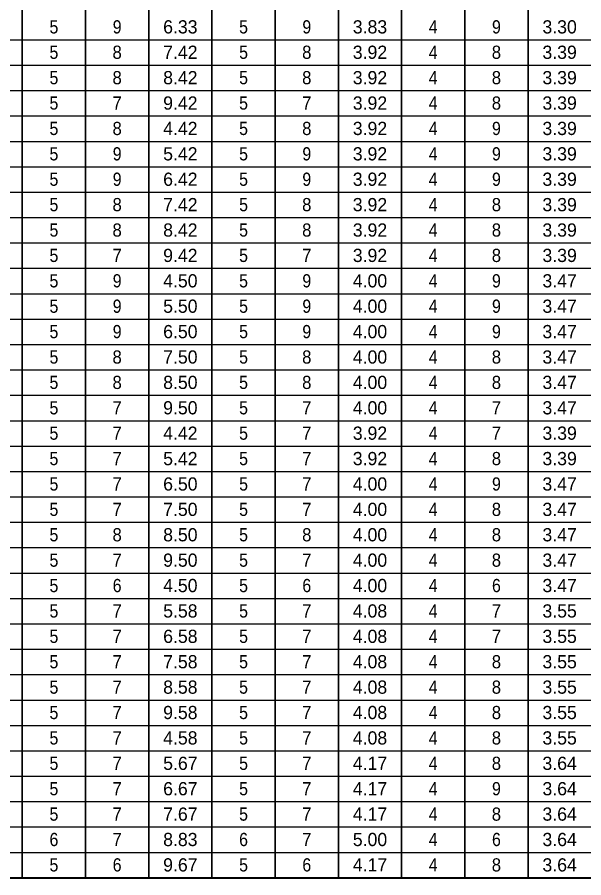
# Model space of a CAD drawing. Extents: x -55 to 315, y -59 to 225.
# Drawn here: x 60.4 to 116.2, y -0.6 to 84.2 of the extents above; entities that cross this region are included whole.
import ezdxf
from ezdxf.enums import TextEntityAlignment as Align

# ---------------------------------------------------------------- set-up
doc = ezdxf.new("R2010")
doc.units = 0
doc.header["$LTSCALE"] = 0.52
doc.layers.add('1', color=7, linetype='Continuous', lineweight=35)
doc.layers.add('60', color=7, linetype='Continuous', lineweight=25)
doc.layers.add('2', color=7, linetype='Continuous')

msp = doc.modelspace()

# ---------------------------------------------------------------- linework, layer by layer
at = {"layer": '1'}
for p, q in [((60.9411, -0.5515), (60.9411, 134.4485)), ((67.1611, -0.5515), (67.1611, 134.4485)), ((73.3811, -0.5515), (73.3811, 134.4485)), ((79.6011, -0.5515), (79.6011, 134.4485)), ((85.8211, -0.5515), (85.8211, 134.4485)), ((92.0411, -0.5515), (92.0411, 134.4485)), ((98.2611, -0.5515), (98.2611, 134.4485)), ((104.4811, -0.5515), (104.4811, 134.4485)), ((110.7011, -0.5515), (110.7011, 134.4485))]:
    msp.add_line(p, q, dxfattribs=at)
at = {"layer": '60'}
for p, q in [((15.4786, 81.9485), (254.8811, 81.9485)), ((15.4786, 79.4485), (254.8811, 79.4485)), ((15.4786, 76.9485), (254.8811, 76.9485)), ((-3.1814, 74.4485), (254.8811, 74.4485)), ((15.4786, 71.9485), (254.8811, 71.9485)), ((15.4786, 69.4485), (254.8811, 69.4485)), ((15.4786, 66.9485), (254.8811, 66.9485)), ((15.4786, 64.4485), (254.8811, 64.4485)), ((15.4786, 61.9485), (254.8811, 61.9485)), ((-3.1814, 59.4485), (254.8811, 59.4485)), ((15.4786, 56.9485), (254.8811, 56.9485)), ((15.4786, 54.4485), (254.8811, 54.4485)), ((15.4786, 51.9485), (254.8811, 51.9485)), ((15.4786, 49.4485), (254.8811, 49.4485)), ((15.4786, 46.9485), (254.8811, 46.9485)), ((-3.1814, 44.4485), (254.8811, 44.4485)), ((15.4786, 41.9485), (254.8811, 41.9485)), ((15.4786, 39.4485), (254.8811, 39.4485)), ((15.4786, 36.9485), (254.8811, 36.9485)), ((15.4786, 36.9485), (254.8811, 36.9485)), ((15.4786, 34.4485), (254.8811, 34.4485)), ((15.4786, 31.9485), (254.8811, 31.9485)), ((-3.1814, 29.4485), (254.8811, 29.4485)), ((15.4786, 26.9485), (254.8811, 26.9485)), ((15.4786, 24.4485), (254.8811, 24.4485)), ((15.4786, 21.9485), (254.8811, 21.9485)), ((15.4786, 19.4485), (254.8811, 19.4485)), ((15.4786, 16.9485), (254.8811, 16.9485)), ((-3.1814, 14.4485), (254.8811, 14.4485)), ((15.4786, 11.9485), (254.8811, 11.9485)), ((15.4786, 9.4485), (254.8811, 9.4485)), ((15.4786, 6.9485), (254.8811, 6.9485)), ((15.4786, 4.4485), (254.8811, 4.4485)), ((15.4786, 1.9485), (254.8811, 1.9485))]:
    msp.add_line(p, q, dxfattribs=at)
at = {"layer": '60', "lineweight": 40}
msp.add_line((-3.1814, -0.5515), (254.8811, -0.5515), dxfattribs=at)

# ---------------------------------------------------------------- texts
at = {"layer": '2'}
for s, width, p in [('9', 0.9, (70.2715, 82.5693)), ('9', 0.9, (88.9315, 82.5693)), ('9', 0.9, (107.5915, 82.5693)), ('5', 0.9, (64.0507, 82.5693)), ('5', 0.9, (82.7107, 82.5693)), ('4', 0.9, (101.3707, 82.5693)), ('5', 0.9, (64.0507, 80.0693)), ('8', 0.95, (70.2711, 80.0693)), ('5', 0.9, (82.7107, 80.0693)), ('8', 0.95, (88.9311, 80.0693)), ('4', 0.9, (101.3707, 80.0693)), ('8', 0.95, (107.5911, 80.0693)), ('5', 0.9, (64.0507, 77.5693)), ('8', 0.95, (70.2711, 77.5693)), ('5', 0.9, (82.7107, 77.5693)), ('8', 0.95, (88.9311, 77.5693)), ('4', 0.9, (101.3707, 77.5693)), ('8', 0.95, (107.5911, 77.5693)), ('5', 0.9, (64.0507, 75.0693)), ('7', 0.95, (70.2715, 75.0693)), ('5', 0.9, (82.7107, 75.0693)), ('7', 0.95, (88.9315, 75.0693)), ('4', 0.9, (101.3707, 75.0693)), ('8', 0.95, (107.5911, 75.0693)), ('5', 0.9, (64.0507, 72.5693)), ('8', 0.95, (70.2711, 72.5693)), ('5', 0.9, (82.7107, 72.5693)), ('8', 0.95, (88.9311, 72.5693)), ('4', 0.9, (101.3707, 72.5693)), ('9', 0.9, (107.5915, 72.5693)), ('5', 0.9, (64.0507, 70.0693)), ('9', 0.9, (70.2715, 70.0693)), ('5', 0.9, (82.7107, 70.0693)), ('9', 0.9, (88.9315, 70.0693)), ('4', 0.9, (101.3707, 70.0693)), ('9', 0.9, (107.5915, 70.0693)), ('5', 0.9, (64.0507, 67.5693)), ('9', 0.9, (70.2715, 67.5693)), ('5', 0.9, (82.7107, 67.5693)), ('9', 0.9, (88.9315, 67.5693)), ('4', 0.9, (101.3707, 67.5693)), ('9', 0.9, (107.5915, 67.5693)), ('5', 0.9, (64.0507, 65.0693)), ('8', 0.95, (70.2711, 65.0693)), ('5', 0.9, (82.7107, 65.0693)), ('8', 0.95, (88.9311, 65.0693)), ('4', 0.9, (101.3707, 65.0693)), ('8', 0.95, (107.5911, 65.0693)), ('5', 0.9, (64.0507, 62.5693)), ('8', 0.95, (70.2711, 62.5693)), ('5', 0.9, (82.7107, 62.5693)), ('8', 0.95, (88.9311, 62.5693)), ('4', 0.9, (101.3707, 62.5693)), ('8', 0.95, (107.5911, 62.5693)), ('5', 0.9, (64.0507, 60.0693)), ('7', 0.95, (70.2715, 60.0693)), ('5', 0.9, (82.7107, 60.0693)), ('7', 0.95, (88.9315, 60.0693)), ('4', 0.9, (101.3707, 60.0693)), ('8', 0.95, (107.5911, 60.0693)), ('5', 0.9, (64.0507, 57.5693)), ('9', 0.9, (70.2715, 57.5693)), ('5', 0.9, (82.7107, 57.5693)), ('9', 0.9, (88.9315, 57.5693)), ('4', 0.9, (101.3707, 57.5693)), ('9', 0.9, (107.5915, 57.5693)), ('5', 0.9, (64.0507, 55.0693)), ('9', 0.9, (70.2715, 55.0693)), ('5', 0.9, (82.7107, 55.0693)), ('9', 0.9, (88.9315, 55.0693)), ('4', 0.9, (101.3707, 55.0693)), ('9', 0.9, (107.5915, 55.0693)), ('5', 0.9, (64.0507, 52.5693)), ('9', 0.9, (70.2715, 52.5693)), ('5', 0.9, (82.7107, 52.5693)), ('9', 0.9, (88.9315, 52.5693)), ('4', 0.9, (101.3707, 52.5693)), ('9', 0.9, (107.5915, 52.5693)), ('5', 0.9, (64.0507, 50.0693)), ('8', 0.95, (70.2711, 50.0693)), ('5', 0.9, (82.7107, 50.0693)), ('8', 0.95, (88.9311, 50.0693)), ('4', 0.9, (101.3707, 50.0693)), ('8', 0.95, (107.5911, 50.0693)), ('5', 0.9, (64.0507, 47.5693)), ('8', 0.95, (70.2711, 47.5693)), ('5', 0.9, (82.7107, 47.5693)), ('8', 0.95, (88.9311, 47.5693)), ('4', 0.9, (101.3707, 47.5693)), ('8', 0.95, (107.5911, 47.5693)), ('5', 0.9, (64.0507, 45.0693)), ('7', 0.95, (70.2715, 45.0693)), ('5', 0.9, (82.7107, 45.0693)), ('7', 0.95, (88.9315, 45.0693)), ('4', 0.9, (101.3707, 45.0693)), ('7', 0.95, (107.5915, 45.0693)), ('5', 0.9, (64.0507, 42.5693)), ('7', 0.95, (70.2715, 42.5693)), ('5', 0.9, (82.7107, 42.5693)), ('7', 0.95, (88.9315, 42.5693)), ('4', 0.9, (101.3707, 42.5693)), ('7', 0.95, (107.5915, 42.5693)), ('5', 0.9, (64.0507, 40.0693)), ('7', 0.95, (70.2715, 40.0693)), ('5', 0.9, (82.7107, 40.0693)), ('7', 0.95, (88.9315, 40.0693)), ('4', 0.9, (101.3707, 40.0693)), ('8', 0.95, (107.5911, 40.0693)), ('5', 0.9, (64.0507, 37.5693)), ('7', 0.95, (70.2715, 37.5693)), ('5', 0.9, (82.7107, 37.5693)), ('7', 0.95, (88.9315, 37.5693)), ('4', 0.9, (101.3707, 37.5693)), ('9', 0.9, (107.5915, 37.5693)), ('5', 0.9, (64.0507, 35.0693)), ('7', 0.95, (70.2715, 35.0693)), ('5', 0.9, (82.7107, 35.0693)), ('7', 0.95, (88.9315, 35.0693)), ('4', 0.9, (101.3707, 35.0693)), ('8', 0.95, (107.5911, 35.0693)), ('8', 0.95, (70.2711, 32.5693)), ('8', 0.95, (88.9311, 32.5693)), ('8', 0.95, (107.5911, 32.5693)), ('5', 0.9, (64.0507, 32.5693)), ('5', 0.9, (82.7107, 32.5693)), ('4', 0.9, (101.3707, 32.5693)), ('5', 0.9, (64.0507, 30.0693)), ('7', 0.95, (70.2715, 30.0693)), ('5', 0.9, (82.7107, 30.0693)), ('7', 0.95, (88.9315, 30.0693)), ('4', 0.9, (101.3707, 30.0693)), ('8', 0.95, (107.5911, 30.0693)), ('5', 0.9, (64.0507, 27.5693)), ('6', 0.9, (70.2707, 27.5693)), ('5', 0.9, (82.7107, 27.5693)), ('6', 0.9, (88.9307, 27.5693)), ('4', 0.9, (101.3707, 27.5693)), ('6', 0.9, (107.5907, 27.5693)), ('5', 0.9, (64.0507, 25.0693)), ('7', 0.95, (70.2715, 25.0693)), ('5', 0.9, (82.7107, 25.0693)), ('7', 0.95, (88.9315, 25.0693)), ('4', 0.9, (101.3707, 25.0693)), ('7', 0.95, (107.5915, 25.0693)), ('5', 0.9, (64.0507, 22.5693)), ('7', 0.95, (70.2715, 22.5693)), ('5', 0.9, (82.7107, 22.5693)), ('7', 0.95, (88.9315, 22.5693)), ('4', 0.9, (101.3707, 22.5693)), ('7', 0.95, (107.5915, 22.5693)), ('5', 0.9, (64.0507, 20.0693)), ('7', 0.95, (70.2715, 20.0693)), ('5', 0.9, (82.7107, 20.0693)), ('7', 0.95, (88.9315, 20.0693)), ('4', 0.9, (101.3707, 20.0693)), ('8', 0.95, (107.5911, 20.0693)), ('5', 0.9, (64.0507, 17.5693)), ('7', 0.95, (70.2715, 17.5693)), ('5', 0.9, (82.7107, 17.5693)), ('7', 0.95, (88.9315, 17.5693)), ('4', 0.9, (101.3707, 17.5693)), ('8', 0.95, (107.5911, 17.5693)), ('5', 0.9, (64.0507, 15.0693)), ('7', 0.95, (70.2715, 15.0693)), ('5', 0.9, (82.7107, 15.0693)), ('7', 0.95, (88.9315, 15.0693)), ('4', 0.9, (101.3707, 15.0693)), ('8', 0.95, (107.5911, 15.0693)), ('5', 0.9, (64.0507, 12.5693)), ('7', 0.95, (70.2715, 12.5693)), ('5', 0.9, (82.7107, 12.5693)), ('7', 0.95, (88.9315, 12.5693)), ('4', 0.9, (101.3707, 12.5693)), ('8', 0.95, (107.5911, 12.5693)), ('5', 0.9, (64.0507, 10.0693)), ('7', 0.95, (70.2715, 10.0693)), ('5', 0.9, (82.7107, 10.0693)), ('7', 0.95, (88.9315, 10.0693)), ('4', 0.9, (101.3707, 10.0693)), ('8', 0.95, (107.5911, 10.0693)), ('5', 0.9, (64.0507, 7.5693)), ('7', 0.95, (70.2715, 7.5693)), ('5', 0.9, (82.7107, 7.5693)), ('7', 0.95, (88.9315, 7.5693)), ('4', 0.9, (101.3707, 7.5693)), ('9', 0.9, (107.5915, 7.5693)), ('5', 0.9, (64.0507, 5.0693)), ('7', 0.95, (70.2715, 5.0693)), ('5', 0.9, (82.7107, 5.0693)), ('7', 0.95, (88.9315, 5.0693)), ('4', 0.9, (101.3707, 5.0693)), ('8', 0.95, (107.5911, 5.0693)), ('6', 0.9, (64.0507, 2.5693)), ('7', 0.95, (70.2715, 2.5693)), ('6', 0.9, (82.7107, 2.5693)), ('7', 0.95, (88.9315, 2.5693)), ('4', 0.9, (101.3707, 2.5693)), ('6', 0.9, (107.5907, 2.5693)), ('5', 0.9, (64.0507, 0.0693)), ('6', 0.9, (70.2707, 0.0693)), ('5', 0.9, (82.7107, 0.0693)), ('6', 0.9, (88.9307, 0.0693)), ('4', 0.9, (101.3707, 0.0693)), ('8', 0.95, (107.5911, 0.0693))]:
    msp.add_text(s, height=1.3, dxfattribs=dict(at, width=width)).set_placement(p, align=Align.CENTER)
for s, p in [('6.33', (76.4907, 82.5693)), ('3.83', (95.1507, 82.5693)), ('3.30', (113.8111, 82.5693)), ('7.42', (76.4911, 80.0693)), ('3.92', (95.1511, 80.0693)), ('3.39', (113.8107, 80.0693)), ('8.42', (76.4911, 77.5693)), ('3.92', (95.1511, 77.5693)), ('3.39', (113.8107, 77.5693)), ('9.42', (76.4911, 75.0693)), ('3.92', (95.1511, 75.0693)), ('3.39', (113.8107, 75.0693)), ('4.42', (76.4911, 72.5693)), ('3.92', (95.1511, 72.5693)), ('3.39', (113.8107, 72.5693)), ('5.42', (76.4911, 70.0693)), ('3.92', (95.1511, 70.0693)), ('3.39', (113.8107, 70.0693)), ('6.42', (76.4911, 67.5693)), ('3.92', (95.1511, 67.5693)), ('3.39', (113.8107, 67.5693)), ('7.42', (76.4911, 65.0693)), ('3.92', (95.1511, 65.0693)), ('3.39', (113.8107, 65.0693)), ('8.42', (76.4911, 62.5693)), ('3.92', (95.1511, 62.5693)), ('3.39', (113.8107, 62.5693)), ('9.42', (76.4911, 60.0693)), ('3.92', (95.1511, 60.0693)), ('3.39', (113.8107, 60.0693)), ('4.50', (76.4911, 57.5693)), ('4.00', (95.1511, 57.5693)), ('3.47', (113.8107, 57.5693)), ('5.50', (76.4911, 55.0693)), ('4.00', (95.1511, 55.0693)), ('3.47', (113.8107, 55.0693)), ('6.50', (76.4911, 52.5693)), ('4.00', (95.1511, 52.5693)), ('3.47', (113.8107, 52.5693)), ('7.50', (76.4911, 50.0693)), ('4.00', (95.1511, 50.0693)), ('3.47', (113.8107, 50.0693)), ('8.50', (76.4911, 47.5693)), ('4.00', (95.1511, 47.5693)), ('3.47', (113.8107, 47.5693)), ('9.50', (76.4911, 45.0693)), ('4.00', (95.1511, 45.0693)), ('3.47', (113.8107, 45.0693)), ('4.42', (76.4911, 42.5693)), ('3.92', (95.1511, 42.5693)), ('3.39', (113.8107, 42.5693)), ('5.42', (76.4911, 40.0693)), ('3.92', (95.1511, 40.0693)), ('3.39', (113.8107, 40.0693)), ('6.50', (76.4911, 37.5693)), ('4.00', (95.1511, 37.5693)), ('3.47', (113.8107, 37.5693)), ('7.50', (76.4911, 35.0693)), ('4.00', (95.1511, 35.0693)), ('3.47', (113.8107, 35.0693)), ('8.50', (76.4911, 32.5693)), ('4.00', (95.1511, 32.5693)), ('3.47', (113.8107, 32.5693)), ('9.50', (76.4911, 30.0693)), ('4.00', (95.1511, 30.0693)), ('3.47', (113.8107, 30.0693)), ('4.50', (76.4911, 27.5693)), ('4.00', (95.1511, 27.5693)), ('3.47', (113.8107, 27.5693)), ('5.58', (76.4911, 25.0693)), ('4.08', (95.1511, 25.0693)), ('3.55', (113.8115, 25.0693)), ('6.58', (76.4911, 22.5693)), ('4.08', (95.1511, 22.5693)), ('3.55', (113.8115, 22.5693)), ('7.58', (76.4911, 20.0693)), ('4.08', (95.1511, 20.0693)), ('3.55', (113.8115, 20.0693)), ('8.58', (76.4911, 17.5693)), ('4.08', (95.1511, 17.5693)), ('3.55', (113.8115, 17.5693)), ('9.58', (76.4911, 15.0693)), ('4.08', (95.1511, 15.0693)), ('3.55', (113.8115, 15.0693)), ('4.58', (76.4911, 12.5693)), ('4.08', (95.1511, 12.5693)), ('3.55', (113.8115, 12.5693)), ('5.67', (76.4907, 10.0693)), ('4.17', (95.1507, 10.0693)), ('3.64', (113.8115, 10.0693)), ('6.67', (76.4907, 7.5693)), ('4.17', (95.1507, 7.5693)), ('3.64', (113.8115, 7.5693)), ('7.67', (76.4907, 5.0693)), ('4.17', (95.1507, 5.0693)), ('3.64', (113.8115, 5.0693)), ('8.83', (76.4907, 2.5693)), ('5.00', (95.1511, 2.5693)), ('3.64', (113.8115, 2.5693)), ('9.67', (76.4907, 0.0693)), ('4.17', (95.1507, 0.0693)), ('3.64', (113.8115, 0.0693))]:
    msp.add_text(s, height=1.3, dxfattribs=at).set_placement(p, align=Align.CENTER)

doc.saveas('drawing.dxf')
